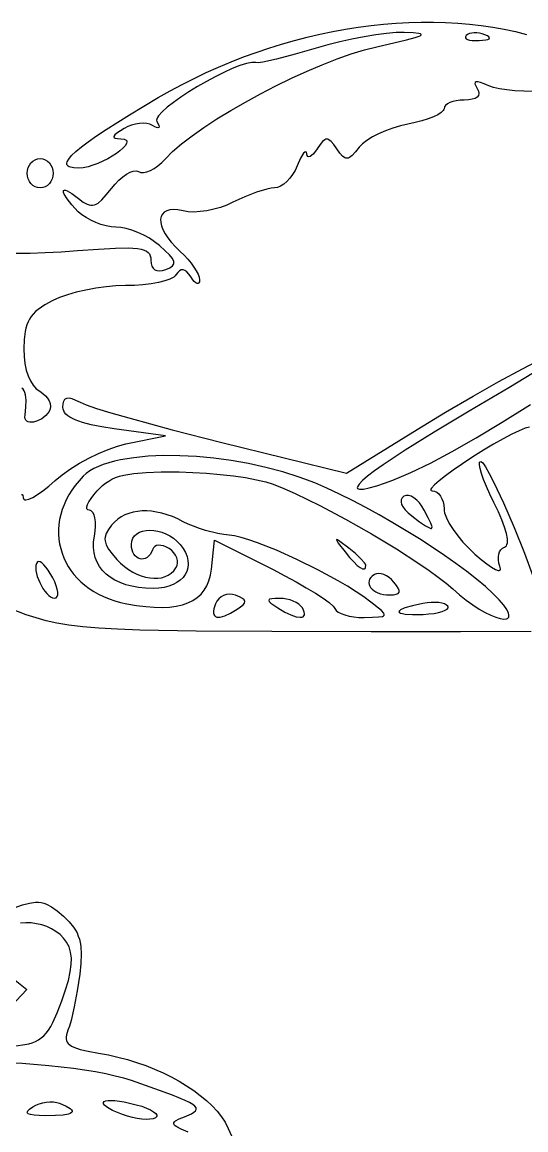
# Model space of a CAD drawing. Header units: millimetres. Extents: x 0.03 to 7.19, y 1.13 to 4.15.
# Drawn here: x 3.677 to 4.249, y 2.722 to 3.982 of the extents above; entities that cross this region are included whole.
import ezdxf

# ---------------------------------------------------------------- set-up
doc = ezdxf.new("R2010")
doc.units = ezdxf.units.MM

msp = doc.modelspace()

# ---------------------------------------------------------------- linework, layer by layer
at = {"flags": 128}
for points in [[(3.669681, 3.719284), (3.685858, 3.719409), (3.702956, 3.719927), (3.720922, 3.720848), (3.739699, 3.722177), (3.763671, 3.723964), (3.782689, 3.724999), (3.797295, 3.725212), (3.80803, 3.724535), (3.812116, 3.72384), (3.815437, 3.722898), (3.818061, 3.721698), (3.820056, 3.720232), (3.82149, 3.718492), (3.82243, 3.716468), (3.822945, 3.714153), (3.823101, 3.711538), (3.82339, 3.707762), (3.82424, 3.70465), (3.825633, 3.702216), (3.827546, 3.700474), (3.829959, 3.699437), (3.832851, 3.699118), (3.836202, 3.699532), (3.83999, 3.700691), (3.844528, 3.7027), (3.847594, 3.704799), (3.848561, 3.705932), (3.849145, 3.707147), (3.84934, 3.708464), (3.849141, 3.709901), (3.84754, 3.713218), (3.844301, 3.717255), (3.839381, 3.722171), (3.83274, 3.728122), (3.82737, 3.732327), (3.821364, 3.736252), (3.814924, 3.739808), (3.808252, 3.742911), (3.801551, 3.745475), (3.795023, 3.747413), (3.788871, 3.748638), (3.783296, 3.749066), (3.777861, 3.749423), (3.772103, 3.750444), (3.766195, 3.752059), (3.760313, 3.754196), (3.754633, 3.756783), (3.749331, 3.759748), (3.744581, 3.763019), (3.74056, 3.766524), (3.73309, 3.774486), (3.727771, 3.781143), (3.724599, 3.786279), (3.723817, 3.788208), (3.72357, 3.789675), (3.723858, 3.790653), (3.724681, 3.791115), (3.726037, 3.791034), (3.727927, 3.790382), (3.733304, 3.787257), (3.74081, 3.781524), (3.746063, 3.777504), (3.750661, 3.774889), (3.752791, 3.774132), (3.754849, 3.773754), (3.756865, 3.773764), (3.75887, 3.774172), (3.760895, 3.774987), (3.762969, 3.776218), (3.76739, 3.779968), (3.772376, 3.785494), (3.778171, 3.792872), (3.782345, 3.797966), (3.786679, 3.802446), (3.791048, 3.806235), (3.795324, 3.809252), (3.799381, 3.811419), (3.803093, 3.812659), (3.806333, 3.812891), (3.807737, 3.812605), (3.808976, 3.812038), (3.81161, 3.811091), (3.814835, 3.811053), (3.818523, 3.811865), (3.822551, 3.813467), (3.826791, 3.815801), (3.831119, 3.818806), (3.835408, 3.822423), (3.839532, 3.826594), (3.847818, 3.834886), (3.858048, 3.843691), (3.869998, 3.852887), (3.883443, 3.862358), (3.898161, 3.871984), (3.913927, 3.881646), (3.930518, 3.891226), (3.947709, 3.900604), (3.965277, 3.909663), (3.982997, 3.918282), (4.000646, 3.926345), (4.018001, 3.93373), (4.034836, 3.940321), (4.050929, 3.945998), (4.066055, 3.950643), (4.07999, 3.954135), (4.113609, 3.961833), (4.123572, 3.96457), (4.129181, 3.966674), (4.130402, 3.967514), (4.130594, 3.968227), (4.129775, 3.968823), (4.127967, 3.969311), (4.121459, 3.970008), (4.111226, 3.970399), (4.10203, 3.970196), (4.09107, 3.96927), (4.078756, 3.967694), (4.065497, 3.96554), (4.051705, 3.962882), (4.037789, 3.959792), (4.024159, 3.956343), (4.011226, 3.952608), (3.987117, 3.945524), (3.966087, 3.940035), (3.950402, 3.936686), (3.945271, 3.935985), (3.942324, 3.936024), (3.940278, 3.93628), (3.937793, 3.93618), (3.93164, 3.93499), (3.924142, 3.932619), (3.915574, 3.929232), (3.906213, 3.924993), (3.896336, 3.920066), (3.886219, 3.914617), (3.876138, 3.908809), (3.866369, 3.902807), (3.85719, 3.896776), (3.848876, 3.890879), (3.841704, 3.885282), (3.835951, 3.880149), (3.831891, 3.875644), (3.830584, 3.873679), (3.829803, 3.871932), (3.829585, 3.870425), (3.829962, 3.869177), (3.831397, 3.86662), (3.832219, 3.864612), (3.83244, 3.863161), (3.83207, 3.862278), (3.831121, 3.861971), (3.829603, 3.862251), (3.827528, 3.863127), (3.824907, 3.864608), (3.821947, 3.865958), (3.818414, 3.86677), (3.814443, 3.867056), (3.810164, 3.866832), (3.805711, 3.86611), (3.801215, 3.864906), (3.796811, 3.863234), (3.792629, 3.861108), (3.784365, 3.855786), (3.7821, 3.853795), (3.781068, 3.852212), (3.781012, 3.851565), (3.781261, 3.851009), (3.78267, 3.850158), (3.785286, 3.849631), (3.789101, 3.849399), (3.792843, 3.848945), (3.795059, 3.847838), (3.795637, 3.847069), (3.795884, 3.846172), (3.795452, 3.844039), (3.793898, 3.841533), (3.791356, 3.838748), (3.787961, 3.835777), (3.783846, 3.832714), (3.779147, 3.829651), (3.773998, 3.826682), (3.768534, 3.823901), (3.762888, 3.821401), (3.757196, 3.819276), (3.751592, 3.817618), (3.74621, 3.816522), (3.741185, 3.81608), (3.735626, 3.816269), (3.73151, 3.817056), (3.729996, 3.817677), (3.728847, 3.818451), (3.728064, 3.819379), (3.727649, 3.820463), (3.727602, 3.821704), (3.727926, 3.823103), (3.72969, 3.82638), (3.732951, 3.830304), (3.737721, 3.834885), (3.744011, 3.840133), (3.751831, 3.846057), (3.761193, 3.852668), (3.772109, 3.859974), (3.798641, 3.876715), (3.831518, 3.896358), (3.844915, 3.903975), (3.858492, 3.911253), (3.872233, 3.918189), (3.886124, 3.924781), (3.900149, 3.931026), (3.914293, 3.936924), (3.928541, 3.94247), (3.942878, 3.947664), (3.957288, 3.952503), (3.971757, 3.956985), (3.986269, 3.961107), (4.00081, 3.964867), (4.015363, 3.968264), (4.029914, 3.971294), (4.044447, 3.973957), (4.058949, 3.976248), (4.073402, 3.978167), (4.087793, 3.979712), (4.102105, 3.980879), (4.116325, 3.981666), (4.130436, 3.982073), (4.144423, 3.982095), (4.158272, 3.981732), (4.171967, 3.980981), (4.185493, 3.979839), (4.198835, 3.978305), (4.211978, 3.976376), (4.224906, 3.97405), (4.237605, 3.971325), (4.250058, 3.968198)], [(4.202962, 3.96776), (4.199894, 3.968796), (4.196766, 3.969497), (4.193668, 3.969868), (4.190685, 3.969911), (4.187905, 3.969632), (4.185416, 3.969032), (4.183304, 3.968115), (4.181657, 3.966885), (4.180743, 3.965554), (4.18073, 3.964347), (4.18156, 3.963288), (4.183173, 3.962401), (4.185507, 3.96171), (4.188503, 3.961239), (4.19624, 3.961052), (4.203998, 3.961825), (4.206392, 3.962473), (4.207778, 3.963276), (4.208143, 3.964221), (4.207471, 3.965292), (4.205749, 3.966477), (4.202962, 3.96776)], [(4.257565, 3.903264), (4.247106, 3.903466), (4.237096, 3.904049), (4.227826, 3.904989), (4.219589, 3.906266), (4.212675, 3.907854), (4.207379, 3.909733), (4.202196, 3.91199), (4.198069, 3.913499), (4.194974, 3.914253), (4.192888, 3.914247), (4.191787, 3.913475), (4.191647, 3.911932), (4.192445, 3.909612), (4.194157, 3.90651), (4.195595, 3.903563), (4.196064, 3.900969), (4.195577, 3.898741), (4.19415, 3.896891), (4.191796, 3.89543), (4.188528, 3.894372), (4.184361, 3.893728), (4.17931, 3.89351), (4.174714, 3.893309), (4.170427, 3.892731), (4.166542, 3.891818), (4.163153, 3.890609), (4.160355, 3.889146), (4.158239, 3.887469), (4.156901, 3.885619), (4.156435, 3.883635), (4.156221, 3.88259), (4.155595, 3.881494), (4.153189, 3.879193), (4.149384, 3.876802), (4.144351, 3.874396), (4.138258, 3.872045), (4.131275, 3.869823), (4.123569, 3.867801), (4.11531, 3.866052), (4.106761, 3.864122), (4.098224, 3.861591), (4.089927, 3.858567), (4.082096, 3.855158), (4.074959, 3.851471), (4.068741, 3.847613), (4.063672, 3.843692), (4.059976, 3.839816), (4.055693, 3.834458), (4.052102, 3.830592), (4.049013, 3.828204), (4.047597, 3.827561), (4.046235, 3.827281), (4.044903, 3.827365), (4.043577, 3.827809), (4.040849, 3.829773), (4.037861, 3.83316), (4.034421, 3.837955), (4.030972, 3.842813), (4.028061, 3.846283), (4.025515, 3.848365), (4.024324, 3.848886), (4.023159, 3.849059), (4.021998, 3.848886), (4.020819, 3.848365), (4.018321, 3.846283), (4.015492, 3.842813), (4.012157, 3.837955), (4.007841, 3.83236), (4.005903, 3.830557), (4.004174, 3.829448), (4.002705, 3.829055), (4.001544, 3.8294), (4.000738, 3.830507), (4.000337, 3.832399), (3.99996, 3.834121), (3.99921, 3.834741), (3.998133, 3.834316), (3.996775, 3.832903), (3.993392, 3.827341), (3.989421, 3.81851), (3.98708, 3.813488), (3.984275, 3.808803), (3.981112, 3.804558), (3.977695, 3.800854), (3.974131, 3.797795), (3.970526, 3.795483), (3.966986, 3.794021), (3.963615, 3.79351), (3.959809, 3.793178), (3.955019, 3.792225), (3.943263, 3.788724), (3.929895, 3.783544), (3.916462, 3.777219), (3.909637, 3.774077), (3.902266, 3.771398), (3.894581, 3.769222), (3.886817, 3.76759), (3.879206, 3.766543), (3.871982, 3.766121), (3.865379, 3.766365), (3.859629, 3.767316), (3.853898, 3.768452), (3.848889, 3.768833), (3.844606, 3.768507), (3.841052, 3.767521), (3.83823, 3.765921), (3.836143, 3.763755), (3.834795, 3.761069), (3.834188, 3.757911), (3.834327, 3.754328), (3.835214, 3.750367), (3.836853, 3.746074), (3.839246, 3.741498), (3.842398, 3.736684), (3.846311, 3.731679), (3.850989, 3.726532), (3.856435, 3.721288), (3.860895, 3.716998), (3.865049, 3.712516), (3.868806, 3.707976), (3.872075, 3.703509), (3.874768, 3.699247), (3.876792, 3.695321), (3.878058, 3.691865), (3.878476, 3.68901), (3.878251, 3.686873), (3.877662, 3.685474), (3.876751, 3.684801), (3.875558, 3.684842), (3.874122, 3.685586), (3.872482, 3.68702), (3.87068, 3.689133), (3.868754, 3.691913), (3.866325, 3.695403), (3.864013, 3.697988), (3.861802, 3.699672), (3.859673, 3.700458), (3.857606, 3.70035), (3.855584, 3.699351), (3.853589, 3.697463), (3.851601, 3.694691), (3.850568, 3.693438), (3.849057, 3.692221), (3.844715, 3.689917), (3.838812, 3.687829), (3.831582, 3.686009), (3.823262, 3.684505), (3.814088, 3.683369), (3.804293, 3.68265), (3.794115, 3.682399), (3.783422, 3.682053), (3.772153, 3.681062), (3.760647, 3.679495), (3.749244, 3.67742), (3.738281, 3.674908), (3.7281, 3.672028), (3.719038, 3.668849), (3.711435, 3.665441), (3.702382, 3.660393), (3.695081, 3.655386), (3.692034, 3.65281), (3.689363, 3.650138), (3.687046, 3.647336), (3.685061, 3.644368), (3.683389, 3.641199), (3.682008, 3.637794), (3.680896, 3.634119), (3.680034, 3.630136), (3.678973, 3.621112), (3.678657, 3.610441), (3.678974, 3.601818), (3.679906, 3.593789), (3.681427, 3.586427), (3.683508, 3.579806), (3.686121, 3.573998), (3.689239, 3.569078), (3.692834, 3.565118), (3.696879, 3.562191), (3.700382, 3.559885), (3.703343, 3.557237), (3.705719, 3.554342), (3.707468, 3.551292), (3.708546, 3.54818), (3.708912, 3.545101), (3.708524, 3.542148), (3.707337, 3.539413), (3.705579, 3.536913), (3.703589, 3.534674), (3.699117, 3.531011), (3.694329, 3.528487), (3.689634, 3.527165), (3.68745, 3.526975), (3.685442, 3.527109), (3.683661, 3.527576), (3.68216, 3.528384), (3.680988, 3.52954), (3.680197, 3.531052), (3.679838, 3.532928), (3.679962, 3.535177), (3.681048, 3.544416), (3.68119, 3.552173), (3.680433, 3.558363), (3.679732, 3.560845), (3.678824, 3.562905), (3.677713, 3.564531), (3.676407, 3.565713)], [(3.682351, 3.810177), (3.682654, 3.813525), (3.68352, 3.816648), (3.684891, 3.819479), (3.686704, 3.821948), (3.688899, 3.823987), (3.691416, 3.825529), (3.694193, 3.826504), (3.697171, 3.826844), (3.700148, 3.826504), (3.702926, 3.825529), (3.705443, 3.823987), (3.707638, 3.821948), (3.709451, 3.819479), (3.710821, 3.816648), (3.711688, 3.813525), (3.71199, 3.810177), (3.711688, 3.806829), (3.710821, 3.803706), (3.709451, 3.800875), (3.707638, 3.798406), (3.705443, 3.796367), (3.702926, 3.794826), (3.700148, 3.793851), (3.697171, 3.79351), (3.694193, 3.793851), (3.691416, 3.794826), (3.688899, 3.796367), (3.686704, 3.798406), (3.684891, 3.800875), (3.68352, 3.803706), (3.682654, 3.806829), (3.682351, 3.810177)], [(3.675795, 3.44495), (3.676809, 3.444753), (3.677514, 3.443568), (3.677865, 3.441358), (3.67813, 3.440176), (3.678749, 3.439358), (3.679704, 3.438893), (3.680976, 3.438773), (3.684399, 3.439527), (3.688869, 3.441538), (3.694235, 3.44473), (3.70035, 3.449022), (3.707063, 3.454336), (3.714226, 3.460594), (3.722292, 3.46731), (3.73159, 3.473939), (3.741792, 3.480309), (3.752567, 3.48625), (3.763583, 3.491591), (3.774512, 3.49616), (3.785021, 3.499788), (3.794782, 3.502302), (3.839768, 3.51151), (3.781435, 3.519566), (3.767344, 3.521746), (3.755299, 3.524133), (3.745247, 3.526748), (3.737138, 3.529613), (3.73092, 3.532748), (3.728504, 3.534423), (3.726542, 3.536173), (3.725027, 3.538002), (3.723953, 3.539911), (3.723313, 3.541904), (3.723101, 3.543983), (3.72334, 3.548073), (3.724095, 3.551166), (3.725419, 3.55328), (3.72737, 3.554431), (3.730003, 3.554635), (3.733373, 3.553908), (3.737535, 3.552269), (3.742546, 3.549733), (3.749346, 3.546879), (3.761286, 3.542839), (3.777704, 3.537798), (3.797938, 3.531944), (3.84721, 3.518545), (3.90381, 3.504135), (4.045629, 3.469177), (4.126032, 3.518927), (4.158093, 3.538405), (4.189422, 3.556787), (4.218928, 3.573493), (4.245518, 3.587944), (4.2681, 3.599561)], [(4.266855, 3.58854), (4.230028, 3.566078), (4.18506, 3.539483), (4.145075, 3.515737), (4.112344, 3.495416), (4.087077, 3.478688), (4.077308, 3.471724), (4.069483, 3.465722), (4.063629, 3.460703), (4.059772, 3.456687), (4.057938, 3.453697), (4.057788, 3.452592), (4.058153, 3.451752), (4.059038, 3.451179), (4.060444, 3.450875), (4.064837, 3.451086), (4.071357, 3.452407), (4.080032, 3.454858), (4.088916, 3.457795), (4.09829, 3.461262), (4.108171, 3.465269), (4.118575, 3.469823), (4.141009, 3.480608), (4.165718, 3.493686), (4.192824, 3.509123), (4.222452, 3.526989), (4.254725, 3.54735)], [(4.253494, 3.52156), (4.248617, 3.520167), (4.241841, 3.517386), (4.233442, 3.513356), (4.223693, 3.508216), (4.21287, 3.502105), (4.201248, 3.495161), (4.189101, 3.487524), (4.177385, 3.479799), (4.166987, 3.472591), (4.158098, 3.46606), (4.150907, 3.460363), (4.145604, 3.455657), (4.142379, 3.4521), (4.141605, 3.450802), (4.141421, 3.449851), (4.141852, 3.449265), (4.142921, 3.449066), (4.145635, 3.44865), (4.148167, 3.447456), (4.150462, 3.44557), (4.152464, 3.443075), (4.154118, 3.440054), (4.155368, 3.436591), (4.156159, 3.432771), (4.156435, 3.428677), (4.156617, 3.426438), (4.157153, 3.423943), (4.159211, 3.418289), (4.162465, 3.411927), (4.16677, 3.405069), (4.171982, 3.39793), (4.177956, 3.39072), (4.184549, 3.383653), (4.191615, 3.376941), (4.198781, 3.370782), (4.205102, 3.365806), (4.210484, 3.362055), (4.214832, 3.359576), (4.218054, 3.358414), (4.219213, 3.35834), (4.220055, 3.358613), (4.220568, 3.359237), (4.220741, 3.360218), (4.220018, 3.363274), (4.218897, 3.366907), (4.218321, 3.370452), (4.218269, 3.373823), (4.218719, 3.376929), (4.219652, 3.379681), (4.221045, 3.381991), (4.222878, 3.383769), (4.225129, 3.384927), (4.22637, 3.385584), (4.227334, 3.386624), (4.228024, 3.388038), (4.228442, 3.389815), (4.228472, 3.394417), (4.227445, 3.400345), (4.22538, 3.407517), (4.222297, 3.415847), (4.218216, 3.425252), (4.213157, 3.435649), (4.208551, 3.445039), (4.204606, 3.4538), (4.201383, 3.461739), (4.198945, 3.468665), (4.197352, 3.474386), (4.196665, 3.47871), (4.196945, 3.481445), (4.197467, 3.482157), (4.198254, 3.482399), (4.199237, 3.481983), (4.200502, 3.480766), (4.203792, 3.476126), (4.20796, 3.468875), (4.212843, 3.459406), (4.224097, 3.435385), (4.236244, 3.407212), (4.247973, 3.378033), (4.257973, 3.350997)], [(4.073101, 3.322524), (4.065293, 3.328246), (4.05637, 3.334225), (4.046506, 3.340379), (4.035877, 3.346625), (4.01302, 3.359064), (3.989195, 3.37088), (3.965798, 3.381414), (3.944226, 3.390003), (3.934561, 3.393362), (3.925876, 3.395987), (3.918345, 3.397795), (3.912143, 3.398705), (3.906022, 3.399411), (3.899356, 3.400582), (3.885242, 3.404069), (3.878223, 3.40626), (3.871516, 3.408666), (3.865334, 3.411224), (3.859893, 3.413872), (3.853692, 3.416979), (3.847551, 3.419635), (3.841487, 3.421841), (3.835521, 3.423598), (3.829672, 3.424906), (3.823958, 3.425767), (3.818398, 3.426181), (3.813013, 3.426149), (3.80782, 3.425673), (3.802839, 3.424753), (3.79809, 3.423391), (3.79359, 3.421586), (3.78936, 3.419341), (3.785418, 3.416656), (3.781784, 3.413531), (3.778476, 3.409969), (3.774772, 3.405069), (3.772274, 3.400595), (3.771014, 3.396341), (3.770858, 3.394231), (3.771023, 3.392097), (3.772334, 3.387657), (3.774978, 3.382813), (3.778987, 3.377356), (3.784393, 3.37108), (3.788624, 3.366772), (3.793077, 3.362926), (3.797704, 3.359548), (3.802456, 3.356646), (3.807284, 3.354226), (3.812141, 3.352295), (3.816978, 3.35086), (3.821747, 3.349929), (3.8264, 3.349507), (3.830887, 3.349602), (3.835161, 3.350221), (3.839174, 3.351371), (3.842877, 3.353058), (3.846222, 3.355289), (3.84916, 3.358072), (3.851643, 3.361413), (3.852862, 3.364088), (3.853396, 3.36696), (3.853275, 3.369939), (3.852532, 3.372934), (3.851197, 3.375857), (3.849303, 3.378616), (3.846881, 3.381123), (3.843962, 3.383288), (3.840674, 3.385082), (3.837533, 3.386312), (3.834596, 3.38698), (3.831919, 3.38709), (3.82956, 3.386648), (3.827574, 3.385655), (3.826018, 3.384118), (3.824949, 3.382038), (3.823715, 3.379103), (3.822236, 3.37666), (3.820556, 3.374697), (3.818721, 3.373205), (3.816775, 3.372171), (3.814763, 3.371586), (3.81273, 3.371438), (3.810721, 3.371715), (3.80878, 3.372408), (3.806953, 3.373505), (3.805284, 3.374994), (3.803818, 3.376866), (3.802599, 3.379109), (3.801674, 3.381712), (3.801085, 3.384665), (3.800879, 3.387955), (3.801306, 3.391735), (3.802531, 3.395013), (3.804469, 3.397789), (3.807036, 3.400063), (3.810149, 3.401833), (3.813723, 3.403101), (3.817674, 3.403866), (3.821917, 3.404128), (3.82637, 3.403887), (3.830946, 3.403143), (3.835564, 3.401894), (3.840137, 3.400142), (3.844582, 3.397886), (3.848816, 3.395127), (3.852753, 3.391862), (3.85631, 3.388094), (3.85976, 3.383434), (3.862386, 3.378801), (3.864211, 3.374235), (3.865259, 3.369771), (3.865552, 3.365449), (3.865114, 3.361304), (3.863967, 3.357376), (3.862134, 3.353701), (3.85964, 3.350318), (3.856506, 3.347264), (3.852756, 3.344576), (3.848413, 3.342293), (3.8435, 3.340452), (3.838041, 3.33909), (3.832058, 3.338245), (3.825574, 3.337955), (3.81705, 3.338232), (3.809012, 3.33905), (3.801482, 3.340391), (3.794478, 3.342238), (3.78802, 3.344573), (3.78213, 3.347377), (3.776826, 3.350634), (3.772129, 3.354325), (3.768059, 3.358431), (3.764636, 3.362937), (3.761881, 3.367822), (3.759812, 3.37307), (3.75845, 3.378663), (3.757816, 3.384582), (3.757929, 3.390811), (3.75881, 3.39733), (3.75972, 3.403272), (3.760122, 3.408809), (3.760039, 3.413822), (3.759495, 3.418191), (3.758513, 3.421797), (3.757116, 3.424521), (3.755328, 3.426243), (3.754294, 3.426691), (3.753171, 3.426844), (3.751309, 3.427297), (3.750367, 3.428597), (3.750308, 3.430652), (3.751096, 3.433372), (3.752695, 3.436664), (3.755067, 3.440438), (3.758178, 3.444602), (3.76199, 3.449066), (3.768262, 3.455225), (3.771576, 3.457839), (3.775092, 3.460162), (3.778871, 3.462207), (3.782973, 3.46399), (3.787462, 3.465523), (3.792398, 3.466821), (3.803859, 3.468769), (3.817848, 3.469947), (3.834857, 3.470466), (3.855379, 3.470441), (3.870776, 3.470007), (3.886457, 3.469087), (3.901984, 3.467738), (3.916919, 3.466017), (3.930825, 3.463981), (3.943264, 3.461687), (3.953798, 3.459192), (3.96199, 3.456552), (3.974129, 3.451568), (3.987133, 3.445801), (4.015064, 3.432308), (4.044448, 3.416851), (4.073947, 3.40021), (4.102224, 3.383165), (4.127941, 3.366495), (4.139423, 3.358545), (4.149763, 3.35098), (4.158795, 3.343899), (4.166351, 3.337399), (4.17411, 3.330649), (4.181809, 3.32457), (4.189334, 3.319192), (4.196571, 3.314539), (4.203403, 3.310639), (4.209718, 3.307519), (4.2154, 3.305206), (4.220334, 3.303726), (4.224406, 3.303105), (4.227501, 3.303372), (4.228646, 3.303846), (4.229504, 3.304552), (4.23006, 3.305493), (4.230301, 3.306673), (4.230211, 3.308094), (4.229776, 3.30976), (4.227816, 3.313842), (4.224305, 3.318944), (4.219129, 3.325094), (4.212054, 3.332341), (4.20345, 3.340189), (4.193471, 3.348539), (4.182272, 3.357293), (4.170011, 3.366352), (4.156841, 3.375618), (4.142919, 3.384992), (4.1284, 3.394375), (4.11344, 3.40367), (4.098193, 3.412777), (4.082817, 3.421598), (4.067465, 3.430035), (4.052294, 3.437989), (4.03746, 3.445362), (4.023117, 3.452055), (4.009421, 3.457969), (3.99164, 3.464694), (3.97302, 3.470615), (3.95378, 3.475727), (3.934136, 3.480021), (3.914306, 3.483493), (3.894509, 3.486136), (3.874961, 3.487944), (3.855881, 3.48891), (3.837486, 3.489028), (3.819993, 3.488291), (3.803621, 3.486694), (3.788587, 3.48423), (3.78164, 3.482671), (3.775108, 3.480893), (3.769021, 3.478895), (3.763404, 3.476677), (3.758284, 3.474237), (3.75369, 3.471574), (3.749648, 3.468689), (3.746185, 3.46558), (3.741413, 3.460425), (3.737101, 3.455157), (3.733244, 3.44979), (3.729838, 3.44434), (3.726875, 3.438823), (3.724352, 3.433253), (3.722263, 3.427646), (3.720603, 3.422018), (3.719367, 3.416383), (3.718548, 3.410758), (3.718143, 3.405158), (3.718145, 3.399597), (3.71855, 3.394092), (3.719352, 3.388657), (3.720547, 3.383309), (3.722127, 3.378063), (3.72409, 3.372933), (3.726428, 3.367935), (3.729138, 3.363086), (3.732213, 3.358399), (3.735649, 3.353891), (3.739439, 3.349577), (3.74358, 3.345472), (3.748066, 3.341592), (3.75289, 3.337951), (3.758049, 3.334566), (3.763537, 3.331452), (3.769349, 3.328625), (3.775479, 3.326098), (3.781922, 3.323889), (3.788673, 3.322012), (3.795726, 3.320483), (3.806864, 3.31861), (3.817292, 3.317305), (3.827016, 3.316571), (3.836041, 3.31641), (3.844372, 3.316824), (3.852015, 3.317816), (3.858977, 3.319387), (3.865261, 3.32154), (3.870874, 3.324277), (3.875822, 3.327601), (3.880109, 3.331513), (3.883742, 3.336016), (3.886726, 3.341112), (3.889066, 3.346804), (3.890768, 3.353093), (3.891837, 3.359983), (3.895324, 3.393066), (3.96199, 3.359413), (3.975458, 3.352436), (3.988168, 3.345509), (3.999832, 3.338816), (4.01016, 3.332536), (4.018866, 3.326853), (4.025658, 3.321946), (4.03025, 3.317999), (4.03163, 3.316441), (4.032351, 3.315191), (4.033702, 3.313073), (4.03613, 3.311111), (4.0395, 3.309348), (4.043674, 3.307825), (4.048517, 3.306583), (4.05389, 3.305666), (4.059659, 3.305113), (4.065685, 3.304969), (4.075195, 3.305134), (4.082092, 3.305497), (4.086455, 3.306249), (4.087713, 3.30683), (4.088367, 3.30758), (4.088428, 3.308523), (4.087907, 3.309682), (4.085155, 3.312746), (4.073101, 3.322524)], [(4.134046, 3.427149), (4.131392, 3.431537), (4.128475, 3.435356), (4.125389, 3.438542), (4.12223, 3.441031), (4.119093, 3.44276), (4.116073, 3.443665), (4.113266, 3.443682), (4.110768, 3.442747), (4.108752, 3.440987), (4.107676, 3.438822), (4.107519, 3.436309), (4.108254, 3.433507), (4.10986, 3.430474), (4.112311, 3.42727), (4.115585, 3.423952), (4.119657, 3.42058), (4.128593, 3.413912), (4.135259, 3.409278), (4.13977, 3.406731), (4.141254, 3.406256), (4.142242, 3.406323), (4.142749, 3.406938), (4.14279, 3.408108), (4.14153, 3.412138), (4.138577, 3.418468), (4.134046, 3.427149)], [(4.067546, 3.364372), (4.067149, 3.365525), (4.066012, 3.367203), (4.061834, 3.371813), (4.055651, 3.377563), (4.048101, 3.383816), (4.038065, 3.391469), (4.035381, 3.393209), (4.034207, 3.39351), (4.034508, 3.392338), (4.036248, 3.389656), (4.043907, 3.379622), (4.04909, 3.373275), (4.053724, 3.368141), (4.057765, 3.364247), (4.061169, 3.361622), (4.063893, 3.360293), (4.064986, 3.360124), (4.065893, 3.36029), (4.066608, 3.360794), (4.067125, 3.36164), (4.067546, 3.364372)], [(3.711476, 3.35001), (3.706274, 3.358624), (3.703714, 3.362106), (3.701275, 3.364939), (3.699029, 3.367048), (3.697047, 3.368356), (3.695399, 3.36879), (3.694157, 3.368274), (3.692968, 3.366527), (3.692289, 3.364261), (3.692081, 3.361563), (3.692302, 3.35852), (3.693868, 3.351747), (3.69666, 3.344642), (3.700353, 3.337902), (3.702434, 3.334886), (3.704618, 3.332224), (3.706863, 3.330001), (3.709129, 3.328305), (3.711375, 3.327224), (3.71356, 3.326844), (3.715381, 3.327316), (3.71659, 3.328671), (3.717195, 3.330812), (3.717206, 3.333646), (3.71663, 3.337077), (3.715478, 3.341012), (3.713757, 3.345354), (3.711476, 3.35001)], [(4.099435, 3.345233), (4.09678, 3.348058), (4.093908, 3.350449), (4.090909, 3.352372), (4.087876, 3.35379), (4.084898, 3.35467), (4.082067, 3.354977), (4.079475, 3.354676), (4.077212, 3.353733), (4.074881, 3.352049), (4.073111, 3.350256), (4.07188, 3.348385), (4.071165, 3.346466), (4.070944, 3.344528), (4.071194, 3.342602), (4.071893, 3.340717), (4.073018, 3.338903), (4.074547, 3.33719), (4.076457, 3.335609), (4.078725, 3.334188), (4.08133, 3.332959), (4.084248, 3.331951), (4.087456, 3.331194), (4.090934, 3.330718), (4.094657, 3.330552), (4.09892, 3.330728), (4.102107, 3.331287), (4.10423, 3.332275), (4.105306, 3.333736), (4.10535, 3.335717), (4.104376, 3.338263), (4.102399, 3.34142), (4.099435, 3.345233)], [(4.255366, 3.288868), (4.175041, 3.288537), (4.073699, 3.288594), (3.960593, 3.288875), (3.874406, 3.289448), (3.810397, 3.290638), (3.785228, 3.291566), (3.763825, 3.292771), (3.745597, 3.294293), (3.72995, 3.296174), (3.716291, 3.298453), (3.704029, 3.301172), (3.69257, 3.304371), (3.681322, 3.308092), (3.657087, 3.31726), (3.585518, 3.34526), (3.521004, 3.311983), (3.456476, 3.278719), (3.175907, 3.278705), (3.050961, 3.278901), (2.949924, 3.279592), (2.869797, 3.280919), (2.836636, 3.281865), (2.807577, 3.283023)], [(3.921254, 3.314358), (3.925192, 3.317016), (3.927957, 3.319315), (3.929541, 3.321338), (3.929933, 3.323165), (3.929124, 3.324878), (3.927104, 3.326559), (3.923863, 3.328289), (3.919393, 3.330149), (3.915916, 3.331108), (3.912431, 3.331373), (3.909033, 3.330984), (3.905813, 3.329979), (3.902866, 3.328398), (3.900284, 3.326278), (3.89816, 3.323659), (3.896587, 3.32058), (3.894765, 3.314597), (3.894413, 3.312154), (3.894426, 3.31008), (3.8948, 3.308376), (3.89553, 3.307041), (3.89661, 3.306079), (3.898035, 3.30549), (3.899801, 3.305275), (3.901902, 3.305435), (3.907087, 3.306888), (3.913552, 3.309859), (3.921254, 3.314358)], [(3.995324, 3.315733), (3.99356, 3.317961), (3.991173, 3.320033), (3.988267, 3.321903), (3.984949, 3.323528), (3.981323, 3.324862), (3.977495, 3.325862), (3.973572, 3.326481), (3.969657, 3.326677), (3.964331, 3.326543), (3.960479, 3.326207), (3.958088, 3.325593), (3.957436, 3.325159), (3.957143, 3.324627), (3.95763, 3.323232), (3.959536, 3.321335), (3.967546, 3.315733), (3.97534, 3.311116), (3.982283, 3.307819), (3.988182, 3.30584), (3.992846, 3.305181), (3.994655, 3.305345), (3.996084, 3.30584), (3.997108, 3.306664), (3.997704, 3.307819), (3.997847, 3.309302), (3.997514, 3.311116), (3.996681, 3.31326), (3.995324, 3.315733)], [(4.160782, 3.317663), (4.159334, 3.319139), (4.157056, 3.320338), (4.154066, 3.321246), (4.150478, 3.321851), (4.146409, 3.322137), (4.141975, 3.322093), (4.137292, 3.321703), (4.132476, 3.320955), (4.120523, 3.318345), (4.111995, 3.315842), (4.106891, 3.313543), (4.105622, 3.3125), (4.105209, 3.311545), (4.105651, 3.310689), (4.106948, 3.309945), (4.109099, 3.309325), (4.112105, 3.308842), (4.12068, 3.308331), (4.132671, 3.30851), (4.139187, 3.308943), (4.145077, 3.309653), (4.150224, 3.310604), (4.154513, 3.311759), (4.157829, 3.313079), (4.160056, 3.314528), (4.161078, 3.316069), (4.161102, 3.316861), (4.160782, 3.317663)], [(3.667601, 2.974705), (3.67695, 2.977974), (3.684942, 2.980086), (3.691923, 2.980982), (3.695141, 2.980957), (3.698235, 2.980606), (3.701248, 2.979922), (3.704222, 2.978898), (3.710228, 2.975801), (3.716597, 2.971256), (3.723671, 2.965205), (3.730159, 2.958837), (3.735276, 2.952563), (3.737347, 2.949361), (3.73911, 2.946064), (3.740573, 2.942632), (3.741749, 2.939024), (3.742648, 2.935202), (3.743282, 2.931125), (3.743798, 2.922049), (3.743384, 2.911477), (3.742129, 2.899094), (3.739384, 2.880317), (3.735959, 2.862064), (3.732289, 2.846424), (3.730499, 2.840235), (3.72881, 2.835483), (3.727036, 2.830108), (3.726658, 2.827759), (3.72665, 2.825612), (3.727033, 2.823651), (3.727833, 2.821857), (3.72907, 2.820215), (3.730768, 2.818707), (3.73295, 2.817315), (3.735638, 2.816023), (3.742626, 2.813668), (3.751914, 2.811506), (3.763685, 2.809399), (3.774717, 2.807384), (3.785625, 2.80494), (3.79637, 2.802088), (3.806913, 2.798848), (3.817214, 2.79524), (3.827236, 2.791285), (3.836937, 2.787002), (3.84628, 2.782413), (3.855225, 2.777538), (3.863733, 2.772396), (3.871764, 2.767008), (3.87928, 2.761395), (3.886242, 2.755577), (3.89261, 2.749574), (3.898344, 2.743406), (3.903407, 2.737094), (3.907439, 2.730995), (3.911165, 2.723825), (3.914628, 2.715222)], [(3.72181, 2.868941), (3.726066, 2.881322), (3.729273, 2.892213), (3.731442, 2.90178), (3.732587, 2.910191), (3.732722, 2.917612), (3.73186, 2.924211), (3.730015, 2.930153), (3.727199, 2.935608), (3.723809, 2.940206), (3.719778, 2.944286), (3.715192, 2.947841), (3.710138, 2.950863), (3.704704, 2.953344), (3.698976, 2.955278), (3.693042, 2.956656), (3.686988, 2.95747), (3.680903, 2.957714), (3.674873, 2.95738)], [(3.655643, 2.903024), (3.681921, 2.881747), (3.65806, 2.856358)], [(3.669351, 2.817802), (3.679658, 2.81918), (3.684122, 2.820126), (3.688187, 2.821302), (3.691895, 2.82275), (3.695292, 2.824514), (3.69842, 2.826635), (3.701325, 2.829158), (3.704051, 2.832125), (3.706641, 2.835579), (3.70914, 2.839563), (3.711592, 2.84412), (3.71653, 2.855127), (3.72181, 2.868941)], [(3.865434, 2.719604), (3.857662, 2.722873), (3.852458, 2.725625), (3.850786, 2.726856), (3.849716, 2.728016), (3.849235, 2.729124), (3.849329, 2.7302), (3.849986, 2.731263), (3.851192, 2.732333), (3.855197, 2.73457), (3.86124, 2.737066), (3.86926, 2.74049), (3.872011, 2.742107), (3.873838, 2.743717), (3.874679, 2.745365), (3.874472, 2.747092), (3.873153, 2.748941), (3.870659, 2.750955), (3.866927, 2.753177), (3.861895, 2.755649), (3.84768, 2.761515), (3.827508, 2.768897), (3.800879, 2.778135), (3.792148, 2.78086), (3.782427, 2.783408), (3.771782, 2.78578), (3.760277, 2.787976), (3.73495, 2.791838), (3.706967, 2.794997), (3.67685, 2.797451), (3.645119, 2.799201)], [(3.688754, 2.748205), (3.692203, 2.750082), (3.696009, 2.751606), (3.700046, 2.752762), (3.704188, 2.753531), (3.708311, 2.753897), (3.712289, 2.753842), (3.715997, 2.753348), (3.71931, 2.752399), (3.726745, 2.74919), (3.731444, 2.74634), (3.732776, 2.745057), (3.733433, 2.743873), (3.73342, 2.74279), (3.732738, 2.741813), (3.731393, 2.740942), (3.729387, 2.740183), (3.723405, 2.739009), (3.71482, 2.738313), (3.703657, 2.738122), (3.696161, 2.738295), (3.69034, 2.738736), (3.686161, 2.739466), (3.683591, 2.740507), (3.682899, 2.74115), (3.682598, 2.74188), (3.682682, 2.742697), (3.683149, 2.743606), (3.685212, 2.745707), (3.688754, 2.748205)], [(3.790921, 2.739497), (3.779573, 2.744338), (3.775507, 2.746524), (3.772475, 2.748526), (3.77045, 2.750324), (3.769402, 2.751897), (3.769305, 2.753226), (3.770129, 2.754288), (3.771847, 2.755065), (3.774432, 2.755536), (3.777853, 2.75568), (3.782085, 2.755477), (3.792864, 2.753949), (3.806546, 2.750788), (3.812821, 2.748923), (3.818255, 2.746933), (3.822759, 2.744878), (3.826244, 2.742821), (3.82862, 2.740823), (3.8298, 2.738946), (3.829913, 2.738073), (3.829693, 2.737252), (3.82913, 2.736493), (3.828212, 2.735802), (3.825524, 2.734729), (3.821966, 2.734125), (3.817691, 2.733975), (3.812853, 2.734264), (3.807604, 2.734976), (3.802097, 2.736095), (3.796485, 2.737607), (3.790921, 2.739497)]]:
    msp.add_lwpolyline(points, dxfattribs=at)

doc.saveas('drawing.dxf')
